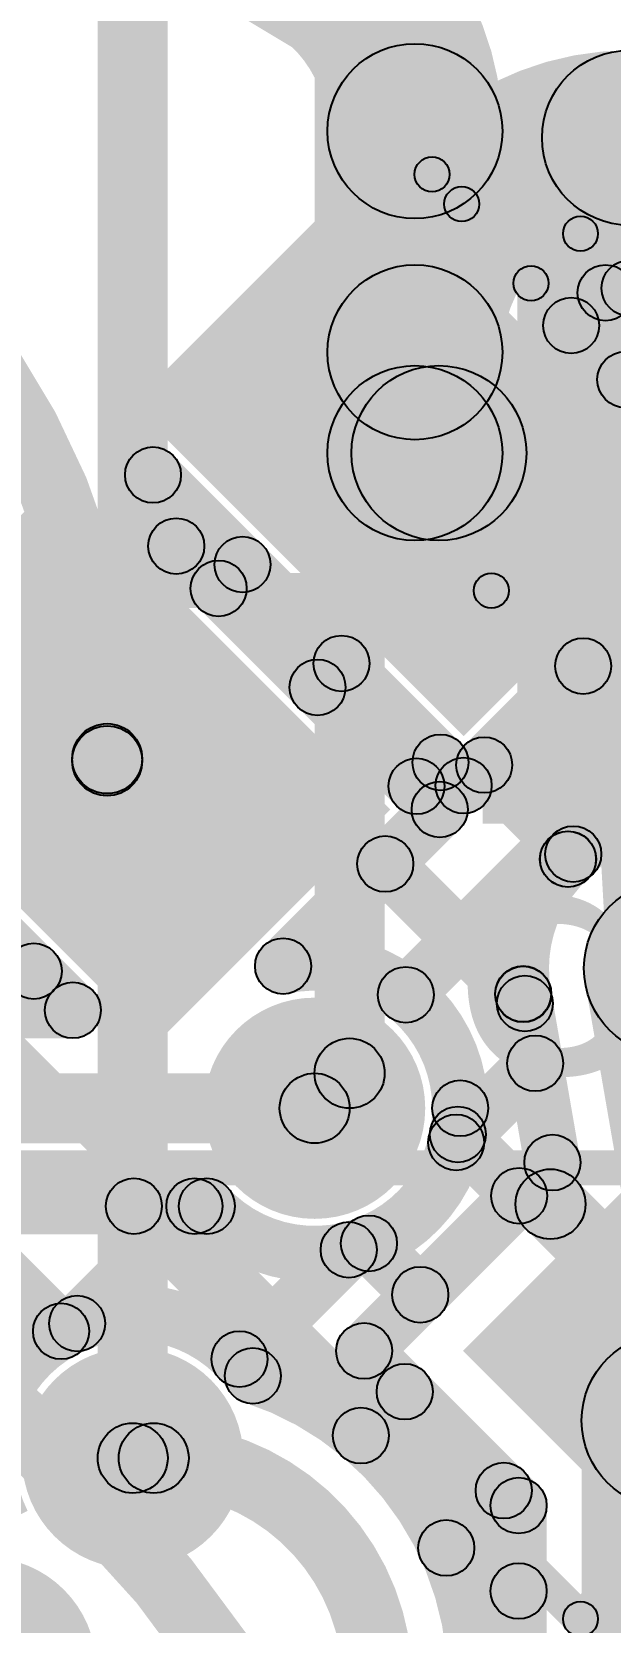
# Model space of a CAD drawing. Header units: millimetres. Extents: x -2.17 to 2.17, y -2.17 to 2.17.
# Drawn here: x 0.2246 to 0.3072, y 0.1949 to 0.4222 of the extents above; entities that cross this region are included whole.
import ezdxf

# ---------------------------------------------------------------- set-up
doc = ezdxf.new("R2010")
doc.units = ezdxf.units.MM
doc.header["$MEASUREMENT"] = 0
for name, color, linetype in [('BottomLayer', 5, 'Continuous'), ('BottomOverlay', 54, 'Continuous'), ('BottomPaste', 16, 'Continuous'), ('BottomSolder', 6, 'Continuous'), ('Mechanical2', 216, 'Continuous'), ('TopLayer', 1, 'Continuous'), ('TopOverlay', 2, 'Continuous'), ('TopPaste', 8, 'Continuous'), ('TopSolder', 216, 'Continuous'), ('ViaHoleLayer', 16, 'Continuous')]:
    doc.layers.add(name, color=color, linetype=linetype)

# ---------------------------------------------------------------- blocks, each defined once
blk = doc.blocks.new('CM200C32768DZFT_B_32')
at = {"layer": 'BottomLayer'}
blk.add_hatch(color=5, dxfattribs=at).paths.add_polyline_path([(-0.13386, 0.10039), (-0.08268, 0.10039), (-0.08268, 0.02559), (-0.13386, 0.02559)])
at = {"layer": 'BottomOverlay'}
h = blk.add_hatch(color=54, dxfattribs=at)
edge = h.paths.add_edge_path()
edge.add_arc((-0.075, 0.07), 0.0025, 0, 360)
blk.add_hatch(color=54, dxfattribs=at).paths.add_polyline_path([(0.075, 0.0725), (0.075, 0.0675), (-0.075, 0.0675), (-0.075, 0.0725)])
at = {"layer": 'BottomPaste'}
blk.add_hatch(color=16, dxfattribs=at).paths.add_polyline_path([(-0.13386, 0.10039), (-0.08268, 0.10039), (-0.08268, 0.02559), (-0.13386, 0.02559)])
at = {"layer": 'BottomSolder'}
blk.add_hatch(color=6, dxfattribs=at).paths.add_polyline_path([(-0.13786, 0.10439), (-0.07868, 0.10439), (-0.07868, 0.02159), (-0.13786, 0.02159)])
at = {"layer": 'BottomOverlay'}
blk.add_circle((-0.075, 0.07), 0.0025, dxfattribs=at)
blk = doc.blocks.new('8_SO_B_34')
at = {"layer": 'BottomOverlay'}
blk.add_hatch(color=54, dxfattribs=at).paths.add_polyline_path([(0.165, -0.0195), (0.165, -0.0245), (0.04, -0.0245), (0.04, -0.0195)])
blk = doc.blocks.new('WS2812B_M____258')
at = {"layer": 'TopLayer'}
for points in [[(-0.09409, 0.05079), (-0.03504, 0.05079), (-0.03504, 0.01142), (-0.09409, 0.01142)], [(-0.09409, -0.01142), (-0.03504, -0.01142), (-0.03504, -0.05079), (-0.09409, -0.05079)], [(0.03504, -0.01142), (0.09409, -0.01142), (0.09409, -0.05079), (0.03504, -0.05079)]]:
    blk.add_hatch(color=1, dxfattribs=at).paths.add_polyline_path(points)
at = {"layer": 'TopOverlay'}
h = blk.add_hatch(color=2, dxfattribs=at)
edge = h.paths.add_edge_path()
edge.add_arc((-0.07, 0.07), 0.0025, 0, 360)
h = blk.add_hatch(color=2, dxfattribs=at)
edge = h.paths.add_edge_path()
edge.add_arc((-0.07, 0.07), 0.0025, 0, 360)
for points in [[(-0.07, 0.0675), (-0.07, 0.0725), (0.07, 0.0725), (0.07, 0.0675)], [(-0.0675, 0.06), (-0.0725, 0.06), (-0.0725, 0.07), (-0.0675, 0.07)], [(0.0725, -0.07), (0.0675, -0.07), (0.0675, -0.06), (0.0725, -0.06)], [(-0.07, -0.0725), (-0.07, -0.0675), (0.07, -0.0675), (0.07, -0.0725)]]:
    blk.add_hatch(color=2, dxfattribs=at).paths.add_polyline_path(points)
h = blk.add_hatch(color=2, dxfattribs=at)
edge = h.paths.add_edge_path()
edge.add_arc((-0.091, 0.061), 0.0025, 0, 360)
h = blk.add_hatch(color=2, dxfattribs=at)
edge = h.paths.add_edge_path()
edge.add_arc((-0.085, 0.061), 0.0025, 0, 360)
h = blk.add_hatch(color=2, dxfattribs=at)
edge = h.paths.add_edge_path()
edge.add_arc((-0.07, 0.06), 0.0025, 0, 360)
h = blk.add_hatch(color=2, dxfattribs=at)
edge = h.paths.add_edge_path()
edge.add_arc((0.07, -0.07), 0.0025, 0, 360)
h = blk.add_hatch(color=2, dxfattribs=at)
edge = h.paths.add_edge_path()
edge.add_arc((0.07, -0.07), 0.0025, 0, 360)
at = {"layer": 'TopPaste'}
for points in [[(-0.09409, 0.05079), (-0.03504, 0.05079), (-0.03504, 0.01142), (-0.09409, 0.01142)], [(-0.09409, -0.01142), (-0.03504, -0.01142), (-0.03504, -0.05079), (-0.09409, -0.05079)], [(0.03504, -0.01142), (0.09409, -0.01142), (0.09409, -0.05079), (0.03504, -0.05079)]]:
    blk.add_hatch(color=8, dxfattribs=at).paths.add_polyline_path(points)
at = {"layer": 'TopSolder'}
for points in [[(-0.09809, 0.05479), (-0.03104, 0.05479), (-0.03104, 0.00742), (-0.09809, 0.00742)], [(-0.09809, -0.00742), (-0.03104, -0.00742), (-0.03104, -0.05479), (-0.09809, -0.05479)], [(0.03104, -0.00742), (0.09809, -0.00742), (0.09809, -0.05479), (0.03104, -0.05479)]]:
    blk.add_hatch(color=216, dxfattribs=at).paths.add_polyline_path(points)
at = {"layer": 'TopOverlay', "const_width": 0.005}
blk.add_lwpolyline([(-0.085, 0.061, 1), (-0.091, 0.061, 1)], format="xyb", close=True, dxfattribs=at)
at = {"layer": 'TopOverlay'}
for centre in [(-0.07, 0.07), (-0.07, 0.07), (-0.091, 0.061), (-0.085, 0.061), (-0.07, 0.06), (0.07, -0.07), (0.07, -0.07)]:
    blk.add_circle(centre, 0.0025, dxfattribs=at)

msp = doc.modelspace()

# ---------------------------------------------------------------- hatches: boundary and pattern name
at = {"layer": 'BottomLayer'}
for points in [[(0.275, 0.27339), (0.265, 0.27339), (0.265, 0.51039), (0.275, 0.51039)], [(0.244, 0.21839), (0.234, 0.21839), (0.234, 0.49339), (0.244, 0.49339)]]:
    msp.add_hatch(color=5, dxfattribs=at).paths.add_polyline_path(points)
h = msp.add_hatch(color=5, dxfattribs=at)
edge = h.paths.add_edge_path()
edge.add_arc((0.265, 0.26839), 0.01181, 0, 360)
h = msp.add_hatch(color=5, dxfattribs=at)
edge = h.paths.add_edge_path()
edge.add_arc((0.27, 0.27339), 0.005, 0, 360)
h = msp.add_hatch(color=5, dxfattribs=at)
edge = h.paths.add_edge_path()
edge.add_arc((0.27, 0.27339), 0.005, 0, 360)
h = msp.add_hatch(color=5, dxfattribs=at)
edge = h.paths.add_edge_path()
edge.add_arc((0.265, 0.26839), 0.005, 0, 360)
h = msp.add_hatch(color=5, dxfattribs=at)
edge = h.paths.add_edge_path()
edge.add_arc((0.239, 0.21839), 0.01181, 0, 360)
h = msp.add_hatch(color=5, dxfattribs=at)
edge = h.paths.add_edge_path()
edge.add_arc((0.239, 0.21839), 0.005, 0, 360)
h = msp.add_hatch(color=5, dxfattribs=at)
edge = h.paths.add_edge_path()
edge.add_arc((0.218, 0.18839), 0.01181, 0, 360)
at = {"layer": 'BottomSolder'}
h = msp.add_hatch(color=6, dxfattribs=at)
edge = h.paths.add_edge_path()
edge.add_arc((0.265, 0.26839), 0.01581, 0, 360)
h = msp.add_hatch(color=6, dxfattribs=at)
edge = h.paths.add_edge_path()
edge.add_arc((0.239, 0.21839), 0.01581, 0, 360)
h = msp.add_hatch(color=6, dxfattribs=at)
edge = h.paths.add_edge_path()
edge.add_arc((0.218, 0.18839), 0.01581, 0, 360)
at = {"layer": 'TopLayer'}
h = msp.add_hatch(color=1, dxfattribs=at)
edge = h.paths.add_edge_path()
edge.add_arc((0.27934, 0.40805), 0.0125, 0, 360)
h = msp.add_hatch(color=1, dxfattribs=at)
edge = h.paths.add_edge_path()
edge.add_arc((0.27934, 0.40805), 0.0125, 0, 360)
h = msp.add_hatch(color=1, dxfattribs=at)
edge = h.paths.add_edge_path()
edge.add_arc((0.31, 0.40711), 0.0125, 0, 360)
h = msp.add_hatch(color=1, dxfattribs=at)
edge = h.paths.add_edge_path()
edge.add_arc((0.31, 0.40711), 0.0125, 0, 360)
for points in [[(0.29184, 0.37644), (0.26684, 0.37644), (0.26684, 0.40805), (0.29184, 0.40805)], [(0.30377, 0.38212), (0.30942, 0.38778), (0.34836, 0.34884), (0.34271, 0.34318)], [(0.31223, 0.36971), (0.30657, 0.37537), (0.31964, 0.38844), (0.3253, 0.38278)], [(0.29884, 0.37744), (0.3045, 0.3831), (0.32969, 0.35791), (0.32404, 0.35225)], [(0.29184, 0.36204), (0.26684, 0.36204), (0.26684, 0.37644), (0.29184, 0.37644)], [(0.27934, 0.34954), (0.27934, 0.37454), (0.28277, 0.37454), (0.28277, 0.34954)], [(0.23907, 0.35608), (0.24473, 0.36174), (0.28913, 0.31734), (0.28347, 0.31168)], [(0.28087, 0.28178), (0.27521, 0.28744), (0.351, 0.36323), (0.35666, 0.35757)], [(0.28913, 0.31168), (0.28347, 0.31734), (0.32404, 0.35791), (0.32969, 0.35225)], [(0.30397, 0.3011), (0.29847, 0.30691), (0.3508, 0.35651), (0.3563, 0.3507)], [(0.2424, 0.34591), (0.24806, 0.35157), (0.28571, 0.31392), (0.28005, 0.30826)], [(0.2541, 0.33987), (0.24845, 0.34552), (0.25187, 0.34894), (0.25752, 0.34329)], [(0.26825, 0.32572), (0.26259, 0.33138), (0.26601, 0.3348), (0.27166, 0.32914)], [(0.30055, 0.32877), (0.30621, 0.33442), (0.31932, 0.32131), (0.31367, 0.31565)], [(0.28239, 0.31158), (0.27673, 0.31724), (0.28015, 0.32066), (0.28581, 0.315)], [(0.19374, 0.31344), (0.19939, 0.3191), (0.23328, 0.28522), (0.22762, 0.27956)], [(0.24035, 0.31805), (0.23035, 0.31805), (0.23035, 0.31836), (0.24035, 0.31836)], [(0.28641, 0.31462), (0.29207, 0.32028), (0.3048, 0.30755), (0.29915, 0.30189)], [(0.26332, 0.28588), (0.25766, 0.29153), (0.28005, 0.31392), (0.28571, 0.30826)], [(0.27227, 0.30048), (0.27793, 0.30614), (0.29788, 0.28618), (0.29222, 0.28053)], [(0.22208, 0.27956), (0.21643, 0.28522), (0.22202, 0.29081), (0.22768, 0.28516)], [(0.30368, 0.28626), (0.32832, 0.29052), (0.33898, 0.22887), (0.31435, 0.22461)], [(0.057, 0.27839), (0.057, 0.28639), (0.23045, 0.28639), (0.23045, 0.27839)], [(0.29088, 0.284), (0.29876, 0.28537), (0.30293, 0.2613), (0.29504, 0.25994)], [(0.28806, 0.26069), (0.2824, 0.26634), (0.2937, 0.27764), (0.29936, 0.27198)], [(0.28806, 0.26069), (0.2824, 0.26634), (0.2937, 0.27764), (0.29936, 0.27198)], [(0.045, 0.26339), (0.045, 0.27339), (0.265, 0.27339), (0.265, 0.26339)], [(0.28264, 0.26182), (0.2883, 0.26748), (0.29707, 0.25871), (0.29142, 0.25305)], [(0.27489, 0.23087), (0.26924, 0.23653), (0.29616, 0.26345), (0.30181, 0.25779)], [(0.057, 0.25039), (0.057, 0.25839), (0.2496, 0.25839), (0.2496, 0.25039)], [(0.20805, 0.25156), (0.21371, 0.25722), (0.23159, 0.23934), (0.22593, 0.23368)], [(0.23389, 0.2348), (0.22823, 0.24045), (0.24499, 0.25722), (0.25065, 0.25156)], [(0.23634, 0.25156), (0.24199, 0.25722), (0.29699, 0.20222), (0.29133, 0.19656)], [(0.29518, 0.25116), (0.30225, 0.25823), (0.3302, 0.23028), (0.32313, 0.22321)], [(0.25709, 0.22971), (0.25143, 0.23537), (0.26705, 0.25099), (0.2727, 0.24533)], [(0.25709, 0.22971), (0.25143, 0.23537), (0.26705, 0.25099), (0.2727, 0.24533)], [(0.26993, 0.24625), (0.27559, 0.25191), (0.28293, 0.24457), (0.27727, 0.23891)], [(0.26924, 0.23087), (0.27489, 0.23653), (0.29699, 0.21443), (0.29133, 0.20877)], [(0.27443, 0.21877), (0.26877, 0.22443), (0.27506, 0.23071), (0.28071, 0.22505)], [(0.239, 0.21339), (0.239, 0.22339), (0.242, 0.22339), (0.242, 0.21339)], [(0.32816, 0.09297), (0.30316, 0.09297), (0.30316, 0.22374), (0.32816, 0.22374)], [(0.28665, 0.20271), (0.281, 0.20837), (0.2892, 0.21657), (0.29485, 0.21091)], [(0.29816, 0.09554), (0.29016, 0.09554), (0.29016, 0.2116), (0.29816, 0.2116)]]:
    msp.add_hatch(color=1, dxfattribs=at).paths.add_polyline_path(points)
h = msp.add_hatch(color=1, dxfattribs=at)
edge = h.paths.add_edge_path()
edge.add_arc((0.27934, 0.37644), 0.0125, 0, 360)
h = msp.add_hatch(color=1, dxfattribs=at)
edge = h.paths.add_edge_path()
edge.add_arc((0.27934, 0.37644), 0.0125, 0, 360)
h = msp.add_hatch(color=1, dxfattribs=at)
edge = h.paths.add_edge_path()
edge.add_arc((0.27934, 0.37644), 0.0125, 0, 360)
h = msp.add_hatch(color=1, dxfattribs=at)
edge = h.paths.add_edge_path()
edge.add_arc((0.30659, 0.38495), 0.004, 0, 360)
h = msp.add_hatch(color=1, dxfattribs=at)
edge = h.paths.add_edge_path()
edge.add_arc((0.31, 0.38561), 0.004, 0, 360)
h = msp.add_hatch(color=1, dxfattribs=at)
edge = h.paths.add_edge_path()
edge.add_arc((0.31, 0.38561), 0.004, 0, 360)
h = msp.add_hatch(color=1, dxfattribs=at)
edge = h.paths.add_edge_path()
edge.add_arc((0.30167, 0.38027), 0.004, 0, 360)
h = msp.add_hatch(color=1, dxfattribs=at)
edge = h.paths.add_edge_path()
edge.add_arc((0.30167, 0.38027), 0.004, 0, 360)
h = msp.add_hatch(color=1, dxfattribs=at)
edge = h.paths.add_edge_path()
edge.add_arc((0.3094, 0.37254), 0.004, 0, 360)
h = msp.add_hatch(color=1, dxfattribs=at)
edge = h.paths.add_edge_path()
edge.add_arc((0.27934, 0.36204), 0.0125, 0, 360)
h = msp.add_hatch(color=1, dxfattribs=at)
edge = h.paths.add_edge_path()
edge.add_arc((0.27934, 0.36204), 0.0125, 0, 360)
h = msp.add_hatch(color=1, dxfattribs=at)
edge = h.paths.add_edge_path()
edge.add_arc((0.28277, 0.36204), 0.0125, 0, 360)
h = msp.add_hatch(color=1, dxfattribs=at)
edge = h.paths.add_edge_path()
edge.add_arc((0.2419, 0.35891), 0.004, 0, 360)
h = msp.add_hatch(color=1, dxfattribs=at)
edge = h.paths.add_edge_path()
edge.add_arc((0.2419, 0.35891), 0.004, 0, 360)
h = msp.add_hatch(color=1, dxfattribs=at)
edge = h.paths.add_edge_path()
edge.add_arc((0.24523, 0.34874), 0.004, 0, 360)
h = msp.add_hatch(color=1, dxfattribs=at)
edge = h.paths.add_edge_path()
edge.add_arc((0.24523, 0.34874), 0.004, 0, 360)
h = msp.add_hatch(color=1, dxfattribs=at)
edge = h.paths.add_edge_path()
edge.add_arc((0.25469, 0.34611), 0.004, 0, 360)
h = msp.add_hatch(color=1, dxfattribs=at)
edge = h.paths.add_edge_path()
edge.add_arc((0.25128, 0.3427), 0.004, 0, 360)
h = msp.add_hatch(color=1, dxfattribs=at)
edge = h.paths.add_edge_path()
edge.add_arc((0.26884, 0.33197), 0.004, 0, 360)
h = msp.add_hatch(color=1, dxfattribs=at)
edge = h.paths.add_edge_path()
edge.add_arc((0.30338, 0.3316), 0.004, 0, 360)
h = msp.add_hatch(color=1, dxfattribs=at)
edge = h.paths.add_edge_path()
edge.add_arc((0.26542, 0.32855), 0.004, 0, 360)
h = msp.add_hatch(color=1, dxfattribs=at)
edge = h.paths.add_edge_path()
edge.add_arc((0.23535, 0.31836), 0.005, 0, 360)
h = msp.add_hatch(color=1, dxfattribs=at)
edge = h.paths.add_edge_path()
edge.add_arc((0.23535, 0.31836), 0.005, 0, 360)
h = msp.add_hatch(color=1, dxfattribs=at)
edge = h.paths.add_edge_path()
edge.add_arc((0.23535, 0.31805), 0.005, 0, 360)
h = msp.add_hatch(color=1, dxfattribs=at)
edge = h.paths.add_edge_path()
edge.add_arc((0.28298, 0.31783), 0.004, 0, 360)
h = msp.add_hatch(color=1, dxfattribs=at)
edge = h.paths.add_edge_path()
edge.add_arc((0.28924, 0.31745), 0.004, 0, 360)
h = msp.add_hatch(color=1, dxfattribs=at)
edge = h.paths.add_edge_path()
edge.add_arc((0.27956, 0.31441), 0.004, 0, 360)
h = msp.add_hatch(color=1, dxfattribs=at)
edge = h.paths.add_edge_path()
edge.add_arc((0.2863, 0.31451), 0.004, 0, 360)
h = msp.add_hatch(color=1, dxfattribs=at)
edge = h.paths.add_edge_path()
edge.add_arc((0.2863, 0.31451), 0.004, 0, 360)
h = msp.add_hatch(color=1, dxfattribs=at)
edge = h.paths.add_edge_path()
edge.add_arc((0.28288, 0.31109), 0.004, 0, 360)
h = msp.add_hatch(color=1, dxfattribs=at)
edge = h.paths.add_edge_path()
edge.add_arc((0.28288, 0.31109), 0.004, 0, 360)
h = msp.add_hatch(color=1, dxfattribs=at)
edge = h.paths.add_edge_path()
edge.add_arc((0.2751, 0.30331), 0.004, 0, 360)
h = msp.add_hatch(color=1, dxfattribs=at)
edge = h.paths.add_edge_path()
edge.add_arc((0.30121, 0.30399), 0.004, 0, 360)
h = msp.add_hatch(color=1, dxfattribs=at)
edge = h.paths.add_edge_path()
edge.add_arc((0.30122, 0.304), 0.004, 0, 360)
h = msp.add_hatch(color=1, dxfattribs=at)
edge = h.paths.add_edge_path()
edge.add_arc((0.30122, 0.304), 0.004, 0, 360)
h = msp.add_hatch(color=1, dxfattribs=at)
edge = h.paths.add_edge_path()
edge.add_arc((0.30197, 0.30472), 0.004, 0, 360)
h = msp.add_hatch(color=1, dxfattribs=at)
edge = h.paths.add_edge_path()
edge.add_arc((0.316, 0.28839), 0.0125, 0, 360)
h = msp.add_hatch(color=1, dxfattribs=at)
edge = h.paths.add_edge_path()
edge.add_arc((0.316, 0.28839), 0.0125, 0, 360)
h = msp.add_hatch(color=1, dxfattribs=at)
edge = h.paths.add_edge_path()
edge.add_arc((0.22485, 0.28799), 0.004, 0, 360)
h = msp.add_hatch(color=1, dxfattribs=at)
edge = h.paths.add_edge_path()
edge.add_arc((0.26049, 0.28871), 0.004, 0, 360)
h = msp.add_hatch(color=1, dxfattribs=at)
edge = h.paths.add_edge_path()
edge.add_arc((0.26049, 0.28871), 0.004, 0, 360)
h = msp.add_hatch(color=1, dxfattribs=at)
edge = h.paths.add_edge_path()
edge.add_arc((0.29481, 0.28473), 0.004, 0, 360)
h = msp.add_hatch(color=1, dxfattribs=at)
edge = h.paths.add_edge_path()
edge.add_arc((0.27804, 0.28461), 0.004, 0, 360)
h = msp.add_hatch(color=1, dxfattribs=at)
edge = h.paths.add_edge_path()
edge.add_arc((0.29482, 0.28468), 0.004, 0, 360)
h = msp.add_hatch(color=1, dxfattribs=at)
edge = h.paths.add_edge_path()
edge.add_arc((0.29482, 0.28468), 0.004, 0, 360)
h = msp.add_hatch(color=1, dxfattribs=at)
edge = h.paths.add_edge_path()
edge.add_arc((0.29505, 0.28336), 0.004, 0, 360)
h = msp.add_hatch(color=1, dxfattribs=at)
edge = h.paths.add_edge_path()
edge.add_arc((0.23045, 0.28239), 0.004, 0, 360)
h = msp.add_hatch(color=1, dxfattribs=at)
edge = h.paths.add_edge_path()
edge.add_arc((0.23045, 0.28239), 0.004, 0, 360)
h = msp.add_hatch(color=1, dxfattribs=at)
edge = h.paths.add_edge_path()
edge.add_arc((0.265, 0.26839), 0.01181, 0, 360)
h = msp.add_hatch(color=1, dxfattribs=at)
edge = h.paths.add_edge_path()
edge.add_arc((0.29653, 0.27481), 0.004, 0, 360)
h = msp.add_hatch(color=1, dxfattribs=at)
edge = h.paths.add_edge_path()
edge.add_arc((0.29653, 0.27481), 0.004, 0, 360)
h = msp.add_hatch(color=1, dxfattribs=at)
edge = h.paths.add_edge_path()
edge.add_arc((0.265, 0.26839), 0.005, 0, 360)
h = msp.add_hatch(color=1, dxfattribs=at)
edge = h.paths.add_edge_path()
edge.add_arc((0.28581, 0.26839), 0.004, 0, 360)
h = msp.add_hatch(color=1, dxfattribs=at)
edge = h.paths.add_edge_path()
edge.add_arc((0.28581, 0.26839), 0.004, 0, 360)
h = msp.add_hatch(color=1, dxfattribs=at)
edge = h.paths.add_edge_path()
edge.add_arc((0.28547, 0.26465), 0.004, 0, 360)
h = msp.add_hatch(color=1, dxfattribs=at)
edge = h.paths.add_edge_path()
edge.add_arc((0.28523, 0.26351), 0.004, 0, 360)
h = msp.add_hatch(color=1, dxfattribs=at)
edge = h.paths.add_edge_path()
edge.add_arc((0.28523, 0.26351), 0.004, 0, 360)
h = msp.add_hatch(color=1, dxfattribs=at)
edge = h.paths.add_edge_path()
edge.add_arc((0.29898, 0.26062), 0.004, 0, 360)
h = msp.add_hatch(color=1, dxfattribs=at)
edge = h.paths.add_edge_path()
edge.add_arc((0.29898, 0.26062), 0.004, 0, 360)
h = msp.add_hatch(color=1, dxfattribs=at)
edge = h.paths.add_edge_path()
edge.add_arc((0.29424, 0.25588), 0.004, 0, 360)
h = msp.add_hatch(color=1, dxfattribs=at)
edge = h.paths.add_edge_path()
edge.add_arc((0.29871, 0.25469), 0.005, 0, 360)
h = msp.add_hatch(color=1, dxfattribs=at)
edge = h.paths.add_edge_path()
edge.add_arc((0.23917, 0.25439), 0.004, 0, 360)
h = msp.add_hatch(color=1, dxfattribs=at)
edge = h.paths.add_edge_path()
edge.add_arc((0.24782, 0.25439), 0.004, 0, 360)
h = msp.add_hatch(color=1, dxfattribs=at)
edge = h.paths.add_edge_path()
edge.add_arc((0.2496, 0.25439), 0.004, 0, 360)
h = msp.add_hatch(color=1, dxfattribs=at)
edge = h.paths.add_edge_path()
edge.add_arc((0.2496, 0.25439), 0.004, 0, 360)
h = msp.add_hatch(color=1, dxfattribs=at)
edge = h.paths.add_edge_path()
edge.add_arc((0.27276, 0.24908), 0.004, 0, 360)
h = msp.add_hatch(color=1, dxfattribs=at)
edge = h.paths.add_edge_path()
edge.add_arc((0.26987, 0.24816), 0.004, 0, 360)
h = msp.add_hatch(color=1, dxfattribs=at)
edge = h.paths.add_edge_path()
edge.add_arc((0.26987, 0.24816), 0.004, 0, 360)
h = msp.add_hatch(color=1, dxfattribs=at)
edge = h.paths.add_edge_path()
edge.add_arc((0.2801, 0.24174), 0.004, 0, 360)
h = msp.add_hatch(color=1, dxfattribs=at)
edge = h.paths.add_edge_path()
edge.add_arc((0.23106, 0.23763), 0.004, 0, 360)
h = msp.add_hatch(color=1, dxfattribs=at)
edge = h.paths.add_edge_path()
edge.add_arc((0.22876, 0.23651), 0.004, 0, 360)
h = msp.add_hatch(color=1, dxfattribs=at)
edge = h.paths.add_edge_path()
edge.add_arc((0.25426, 0.23254), 0.004, 0, 360)
h = msp.add_hatch(color=1, dxfattribs=at)
edge = h.paths.add_edge_path()
edge.add_arc((0.25426, 0.23254), 0.004, 0, 360)
h = msp.add_hatch(color=1, dxfattribs=at)
edge = h.paths.add_edge_path()
edge.add_arc((0.27207, 0.2337), 0.004, 0, 360)
h = msp.add_hatch(color=1, dxfattribs=at)
edge = h.paths.add_edge_path()
edge.add_arc((0.27207, 0.2337), 0.004, 0, 360)
h = msp.add_hatch(color=1, dxfattribs=at)
edge = h.paths.add_edge_path()
edge.add_arc((0.25617, 0.23015), 0.004, 0, 360)
h = msp.add_hatch(color=1, dxfattribs=at)
edge = h.paths.add_edge_path()
edge.add_arc((0.25617, 0.23015), 0.004, 0, 360)
h = msp.add_hatch(color=1, dxfattribs=at)
edge = h.paths.add_edge_path()
edge.add_arc((0.31566, 0.22374), 0.0125, 0, 360)
h = msp.add_hatch(color=1, dxfattribs=at)
edge = h.paths.add_edge_path()
edge.add_arc((0.27788, 0.22788), 0.004, 0, 360)
h = msp.add_hatch(color=1, dxfattribs=at)
edge = h.paths.add_edge_path()
edge.add_arc((0.239, 0.21839), 0.01181, 0, 360)
h = msp.add_hatch(color=1, dxfattribs=at)
edge = h.paths.add_edge_path()
edge.add_arc((0.2716, 0.2216), 0.004, 0, 360)
h = msp.add_hatch(color=1, dxfattribs=at)
edge = h.paths.add_edge_path()
edge.add_arc((0.239, 0.21839), 0.005, 0, 360)
h = msp.add_hatch(color=1, dxfattribs=at)
edge = h.paths.add_edge_path()
edge.add_arc((0.242, 0.21839), 0.005, 0, 360)
h = msp.add_hatch(color=1, dxfattribs=at)
edge = h.paths.add_edge_path()
edge.add_arc((0.242, 0.21839), 0.005, 0, 360)
h = msp.add_hatch(color=1, dxfattribs=at)
edge = h.paths.add_edge_path()
edge.add_arc((0.29203, 0.21374), 0.004, 0, 360)
h = msp.add_hatch(color=1, dxfattribs=at)
edge = h.paths.add_edge_path()
edge.add_arc((0.29416, 0.2116), 0.004, 0, 360)
h = msp.add_hatch(color=1, dxfattribs=at)
edge = h.paths.add_edge_path()
edge.add_arc((0.29416, 0.2116), 0.004, 0, 360)
h = msp.add_hatch(color=1, dxfattribs=at)
edge = h.paths.add_edge_path()
edge.add_arc((0.28382, 0.20554), 0.004, 0, 360)
h = msp.add_hatch(color=1, dxfattribs=at)
edge = h.paths.add_edge_path()
edge.add_arc((0.29416, 0.19939), 0.004, 0, 360)
h = msp.add_hatch(color=1, dxfattribs=at)
edge = h.paths.add_edge_path()
edge.add_arc((0.218, 0.18839), 0.01181, 0, 360)
at = {"layer": 'ViaHoleLayer'}
h = msp.add_hatch(color=16, dxfattribs=at)
edge = h.paths.add_edge_path()
edge.add_arc((0.265, 0.26839), 0.00591, 0, 360)
h = msp.add_hatch(color=16, dxfattribs=at)
edge = h.paths.add_edge_path()
edge.add_arc((0.239, 0.21839), 0.00591, 0, 360)

# ---------------------------------------------------------------- linework, layer by layer
at = {"layer": 'BottomLayer', "const_width": 0.01}
msp.add_lwpolyline([(0.27, 0.27339, -0.414214), (0.265, 0.26839)], format="xyb", dxfattribs=at)
at = {"layer": 'BottomLayer'}
for centre in [(0.27, 0.27339), (0.27, 0.27339), (0.265, 0.26839), (0.239, 0.21839)]:
    msp.add_circle(centre, 0.005, dxfattribs=at)
at = {"layer": 'Mechanical2', "const_width": 0.01}
for points in [[(2.16535, 0.001, 1), (-2.16535, 0.001, 1)], [(2.08135, -0.01, 1), (-2.04935, -0.01, 1)], [(1.84055, 0.001, 1), (-1.84055, 0.001, 1)], [(1.6437, 0.001, 1), (-1.6437, 0.001, 1)], [(1.50394, 0, 1), (-1.50394, 0, 1)], [(1.30709, 0.001, 1), (-1.30709, 0.001, 1)], [(1.17323, 0.001, 1), (-1.17323, 0.001, 1)], [(0.97638, 0.001, 1), (-0.97638, 0.001, 1)], [(0.84252, 0.001, 1), (-0.84252, 0.001, 1)], [(0.64567, 0.001, 1), (-0.64567, 0.001, 1)], [(0.51081, -0.01261, 1), (-0.51281, -0.01261, 1)], [(0.31496, 0.001, 1), (-0.31496, 0.001, 1)]]:
    msp.add_lwpolyline(points, format="xyb", close=True, dxfattribs=at)
at = {"layer": 'TopLayer'}
for points, const_width in [([(0.25, 0.43739, -0.414214), (0.27934, 0.40805)], 0.025), ([(0.27934, 0.37644, -0.414214), (0.31, 0.40711)], 0.025), ([(0.20606, 0.38908, -0.198912), (0.23535, 0.31836)], 0.01), ([(0.30167, 0.38027, -0.293057), (0.31, 0.38561)], 0.008), ([(0.2419, 0.35891, -0.023482), (0.24523, 0.34874)], 0.008), ([(0.29481, 0.28473, -0.251114), (0.30122, 0.304)], 0.008), ([(0.29482, 0.28468, -0.251448), (0.30121, 0.30399)], 0.008), ([(0.26049, 0.28871, -0.479708), (0.28581, 0.26839)], 0.008), ([(0.28581, 0.26839, -0.6855), (0.2496, 0.25439)], 0.008), ([(0.2204, 0.20906, -0.934195), (0.25617, 0.23015)], 0.008), ([(0.25617, 0.23015, -0.325222), (0.288, 0.18639)], 0.008), ([(0.242, 0.21839, -0.414214), (0.274, 0.18639)], 0.01)]:
    msp.add_lwpolyline(points, format="xyb", dxfattribs=dict(at, const_width=const_width))
for centre, radius in [((0.27934, 0.40805), 0.0125), ((0.27934, 0.40805), 0.0125), ((0.31, 0.40711), 0.0125), ((0.31, 0.40711), 0.0125), ((0.27934, 0.37644), 0.0125), ((0.27934, 0.37644), 0.0125), ((0.27934, 0.37644), 0.0125), ((0.30659, 0.38495), 0.004), ((0.31, 0.38561), 0.004), ((0.31, 0.38561), 0.004), ((0.30167, 0.38027), 0.004), ((0.30167, 0.38027), 0.004), ((0.3094, 0.37254), 0.004), ((0.27934, 0.36204), 0.0125), ((0.27934, 0.36204), 0.0125), ((0.28277, 0.36204), 0.0125), ((0.2419, 0.35891), 0.004), ((0.2419, 0.35891), 0.004), ((0.24523, 0.34874), 0.004), ((0.24523, 0.34874), 0.004), ((0.25469, 0.34611), 0.004), ((0.25128, 0.3427), 0.004), ((0.26884, 0.33197), 0.004), ((0.30338, 0.3316), 0.004), ((0.26542, 0.32855), 0.004), ((0.23535, 0.31836), 0.005), ((0.23535, 0.31836), 0.005), ((0.23535, 0.31805), 0.005), ((0.28298, 0.31783), 0.004), ((0.28924, 0.31745), 0.004), ((0.27956, 0.31441), 0.004), ((0.2863, 0.31451), 0.004), ((0.2863, 0.31451), 0.004), ((0.28288, 0.31109), 0.004), ((0.28288, 0.31109), 0.004), ((0.2751, 0.30331), 0.004), ((0.30121, 0.30399), 0.004), ((0.30122, 0.304), 0.004), ((0.30122, 0.304), 0.004), ((0.30197, 0.30472), 0.004), ((0.316, 0.28839), 0.0125), ((0.316, 0.28839), 0.0125), ((0.22485, 0.28799), 0.004), ((0.26049, 0.28871), 0.004), ((0.26049, 0.28871), 0.004), ((0.29481, 0.28473), 0.004), ((0.27804, 0.28461), 0.004), ((0.29482, 0.28468), 0.004), ((0.29482, 0.28468), 0.004), ((0.29505, 0.28336), 0.004), ((0.23045, 0.28239), 0.004), ((0.23045, 0.28239), 0.004), ((0.29653, 0.27481), 0.004), ((0.29653, 0.27481), 0.004), ((0.265, 0.26839), 0.005), ((0.28581, 0.26839), 0.004), ((0.28581, 0.26839), 0.004), ((0.28547, 0.26465), 0.004), ((0.28523, 0.26351), 0.004), ((0.28523, 0.26351), 0.004), ((0.29898, 0.26062), 0.004), ((0.29898, 0.26062), 0.004), ((0.29424, 0.25588), 0.004), ((0.29871, 0.25469), 0.005), ((0.23917, 0.25439), 0.004), ((0.24782, 0.25439), 0.004), ((0.2496, 0.25439), 0.004), ((0.2496, 0.25439), 0.004), ((0.27276, 0.24908), 0.004), ((0.26987, 0.24816), 0.004), ((0.26987, 0.24816), 0.004), ((0.2801, 0.24174), 0.004), ((0.23106, 0.23763), 0.004), ((0.22876, 0.23651), 0.004), ((0.25426, 0.23254), 0.004), ((0.25426, 0.23254), 0.004), ((0.27207, 0.2337), 0.004), ((0.27207, 0.2337), 0.004), ((0.25617, 0.23015), 0.004), ((0.25617, 0.23015), 0.004), ((0.31566, 0.22374), 0.0125), ((0.27788, 0.22788), 0.004), ((0.2716, 0.2216), 0.004), ((0.239, 0.21839), 0.005), ((0.242, 0.21839), 0.005), ((0.242, 0.21839), 0.005), ((0.29203, 0.21374), 0.004), ((0.29416, 0.2116), 0.004), ((0.29416, 0.2116), 0.004), ((0.28382, 0.20554), 0.004), ((0.29416, 0.19939), 0.004)]:
    msp.add_circle(centre, radius, dxfattribs=at)

# ---------------------------------------------------------------- block references
for name, p, rotation in [('CM200C32768DZFT_B_32', (0.21527, 0.41238), 180), ('WS2812B_M____258', (0.303, 0.29439), 315), ('8_SO_B_34', (0.35582, 0.23789), 180)]:
    msp.add_blockref(name, p, dxfattribs=dict(rotation=rotation))

# ---------------------------------------------------------------- texts
at = {"layer": 'BottomOverlay', "text_generation_flag": 2}
msp.add_text('U5', height=0.04, dxfattribs=at).set_placement((0.353, 0.27339))

doc.saveas('drawing.dxf')
